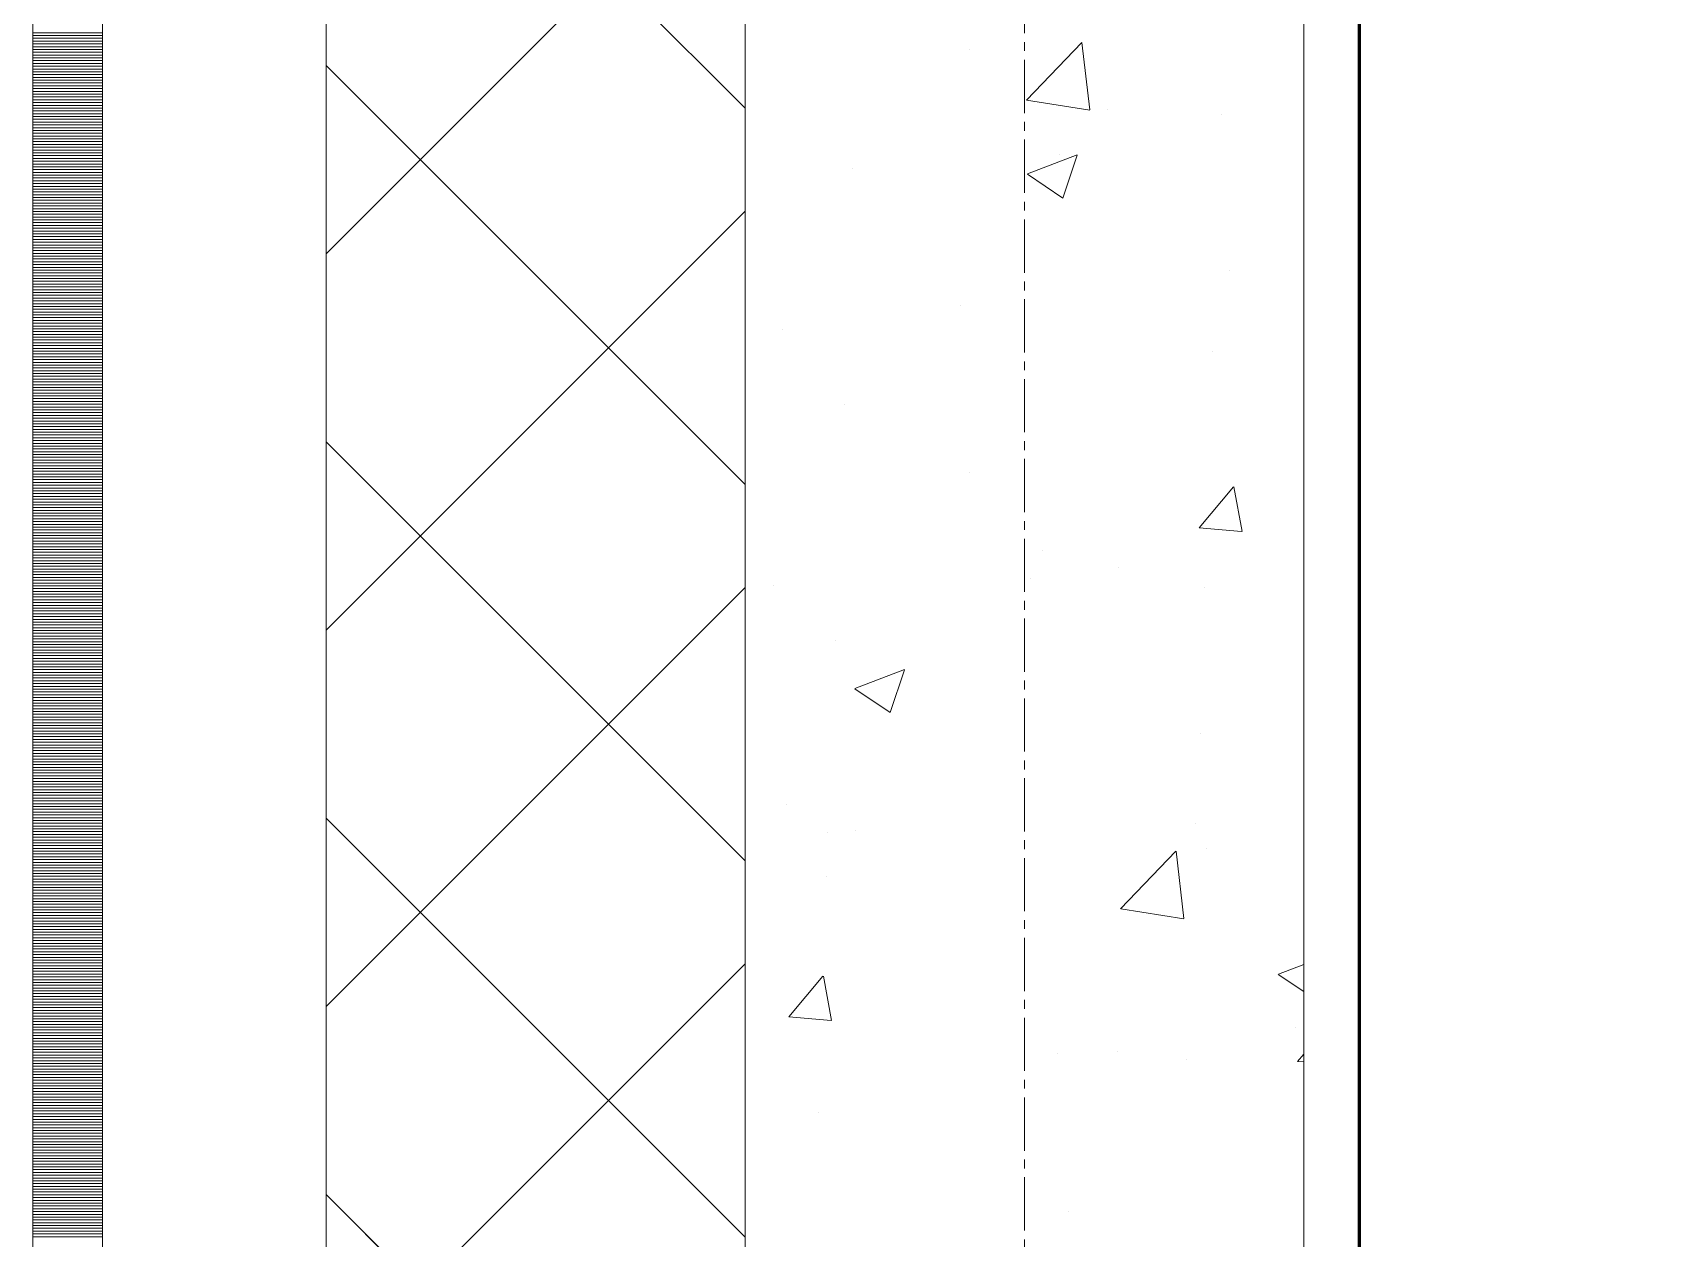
# Model space of a CAD drawing. Header units: millimetres. Extents: x 470010 to 1231400, y -134005 to 421770.
# Drawn here: x 672519 to 673104, y -65879 to -65447 of the extents above; entities that cross this region are included whole.
import ezdxf
from ezdxf.enums import TextEntityAlignment as Align

# ---------------------------------------------------------------- set-up
doc = ezdxf.new("R2010")
doc.units = ezdxf.units.MM
doc.linetypes.add('CENTER2', pattern=[28.575, 19.05, -3.175, 3.175, -3.175])
doc.linetypes.add('DASHED', pattern=[19.05, 12.7, -6.35])
doc.layers.get('Defpoints').update_dxf_attribs({"color": 140})
for name, color, linetype, lineweight in [('0) шп потолок', 3, 'Continuous', 60), ('АР_Стены ПЕНОблок', 52, 'Continuous', 20), ('АР_Тонкая', 254, 'Continuous', 5), ('АР_Утеплитель', 31, 'Continuous', 0), ('АР_Штриховка', 8, 'Continuous', 0)]:
    doc.layers.add(name, color=color, linetype=linetype, lineweight=lineweight)
doc.layers.add('АР_Делит', color=120, linetype='Continuous', lineweight=0, plot=False)
doc.layers.add('РД_Оси_100', color=7, linetype='Continuous', lineweight=0, true_color=0x525252)
doc.styles.add('style1', font='ARIALN.TTF')

# ---------------------------------------------------------------- blocks, each defined once
blk = doc.blocks.new('СОШ_2200_АР_ОСИ_М100_28.05.24')
at = {"layer": 'АР_Делит', "color": 251, "linetype": 'DASHED', "true_color": 0x636466}
blk.add_lwpolyline([(114955, 135155), (114955, -355), (93595.036, -355), (93595.036, 13855), (94145, 13855), (94145, 68320), (66055, 68320), (66055, 13857.73), (83455, 13857.73), (83455, -355), (45245, -355), (45245, 13145), (44695, 13145), (44695, 26755), (45245, 26755), (45245, 68320), (20455, 68320), (20455, 26755), (27955, 26755), (27955, 13145), (-355, 13145), (-355, 100855)], dxfattribs=at)
at = {"layer": 'РД_Оси_100', "color": 251, "linetype": 'CENTER2', "true_color": 0x636466}
blk.add_line((0, -6155), (0, 139938.679), dxfattribs=at)
blk = doc.blocks.new('A$C9108343f')
at = {"layer": '0) шп потолок'}
blk.add_lwpolyline([(13624.96, 33565), (7274.96, 33565), (7274.96, 42655), (14854.96, 42655), (14854.96, 33985)], dxfattribs=at)
at = {"layer": 'АР_Стены ПЕНОблок', "color": 18, "linetype": 'Continuous', "lineweight": 20, "true_color": 0x000000}
for p, q in [((7054.96, 97555), (7054.96, 21355)), ((7254.96, 21355), (7254.96, 97555))]:
    blk.add_line(p, q, dxfattribs=at)
at = {"layer": 'АР_Тонкая', "color": 18, "linetype": 'Continuous', "lineweight": 5, "true_color": 0x000000}
for p, q in [((6799.96, 97555), (6799.96, 21355)), ((6824.96, 97555), (6824.96, 21355)), ((6824.96, 21355), (6824.96, 97555)), ((6904.96, 21355), (6904.96, 97555))]:
    blk.add_line(p, q, dxfattribs=at)
at = {"layer": 'АР_Утеплитель', "color": 18, "linetype": 'Continuous', "lineweight": 0, "true_color": 0x000000}
for p, q in [((6904.96, 97555), (6904.96, 21355)), ((7054.96, 21355), (7054.96, 97555))]:
    blk.add_line(p, q, dxfattribs=at)
at = {"layer": 'АР_Штриховка', "color": 18, "linetype": 'Continuous', "lineweight": 0, "true_color": 0x000000}
for p, q in [((7054.96, 34891.71), (6904.96, 35041.71)), ((6904.96, 34839.58), (7054.96, 34989.58)), ((6799.96, 34918.75), (6824.96, 34918.75)), ((6799.96, 34917.75), (6824.96, 34917.75)), ((6799.96, 34916.75), (6824.96, 34916.75)), ((6799.96, 34915.75), (6824.96, 34915.75)), ((6799.96, 34914.75), (6824.96, 34914.75)), ((6799.96, 34913.75), (6824.96, 34913.75)), ((7155.73, 34894.62), (7175.52, 34915.24)), ((7178.37, 34891.12), (7175.56, 34915.25)), ((6799.96, 34912.75), (6824.96, 34912.75)), ((6799.96, 34911.75), (6824.96, 34911.75)), ((6799.96, 34910.75), (6824.96, 34910.75)), ((6799.96, 34909.75), (6824.96, 34909.75)), ((6799.96, 34908.75), (6824.96, 34908.75)), ((6799.96, 34907.75), (6824.96, 34907.75)), ((7135.33, 34912.75), (7135.33, 34912.75)), ((6799.96, 34906.75), (6824.96, 34906.75)), ((6799.96, 34905.75), (6824.96, 34905.75)), ((6799.96, 34904.75), (6824.96, 34904.75)), ((6799.96, 34903.75), (6824.96, 34903.75)), ((6799.96, 34902.75), (6824.96, 34902.75)), ((6799.96, 34901.75), (6824.96, 34901.75)), ((7054.96, 34757.01), (6904.96, 34907.01)), ((6799.96, 34900.75), (6824.96, 34900.75)), ((6799.96, 34899.75), (6824.96, 34899.75)), ((6799.96, 34898.75), (6824.96, 34898.75)), ((6799.96, 34897.75), (6824.96, 34897.75)), ((6799.96, 34896.75), (6824.96, 34896.75)), ((6799.96, 34895.75), (6824.96, 34895.75)), ((6799.96, 34894.75), (6824.96, 34894.75)), ((6799.96, 34893.75), (6824.96, 34893.75)), ((6799.96, 34892.75), (6824.96, 34892.75)), ((6799.96, 34891.75), (6824.96, 34891.75)), ((6799.96, 34890.75), (6824.96, 34890.75)), ((7155.77, 34894.55), (7178.36, 34891.04)), ((7184.64, 34891.28), (7184.64, 34891.28)), ((6799.96, 34889.75), (6824.96, 34889.75)), ((6799.96, 34888.75), (6824.96, 34888.75)), ((6799.96, 34887.75), (6824.96, 34887.75)), ((6799.96, 34886.75), (6824.96, 34886.75)), ((6799.96, 34885.75), (6824.96, 34885.75)), ((6799.96, 34884.75), (6824.96, 34884.75)), ((7225.47, 34889.31), (7225.47, 34889.31)), ((6799.96, 34883.75), (6824.96, 34883.75)), ((6799.96, 34882.75), (6824.96, 34882.75)), ((6799.96, 34881.75), (6824.96, 34881.75)), ((6799.96, 34880.75), (6824.96, 34880.75)), ((6799.96, 34879.75), (6824.96, 34879.75)), ((6799.96, 34878.75), (6824.96, 34878.75)), ((6799.96, 34877.75), (6824.96, 34877.75)), ((6799.96, 34876.75), (6824.96, 34876.75)), ((6799.96, 34875.75), (6824.96, 34875.75)), ((6799.96, 34874.75), (6824.96, 34874.75)), ((6799.96, 34873.75), (6824.96, 34873.75)), ((6799.96, 34872.75), (6824.96, 34872.75)), ((7156.11, 34868.18), (7173.89, 34875.01)), ((7167.69, 34875.07), (7167.69, 34875.07)), ((7168.7, 34859.53), (7173.85, 34874.88)), ((6799.96, 34871.75), (6824.96, 34871.75)), ((6799.96, 34870.75), (6824.96, 34870.75)), ((6799.96, 34869.75), (6824.96, 34869.75)), ((6799.96, 34868.75), (6824.96, 34868.75)), ((6799.96, 34867.75), (6824.96, 34867.75)), ((6799.96, 34866.75), (6824.96, 34866.75)), ((7093.54, 34870.26), (7093.54, 34870.26)), ((7156.05, 34868.06), (7168.68, 34859.53)), ((6799.96, 34865.75), (6824.96, 34865.75)), ((6799.96, 34864.75), (6824.96, 34864.75)), ((6799.96, 34863.75), (6824.96, 34863.75)), ((6799.96, 34862.75), (6824.96, 34862.75)), ((6799.96, 34861.75), (6824.96, 34861.75)), ((6799.96, 34860.75), (6824.96, 34860.75)), ((6799.96, 34859.75), (6824.96, 34859.75)), ((6799.96, 34858.75), (6824.96, 34858.75)), ((6799.96, 34857.75), (6824.96, 34857.75)), ((6799.96, 34856.75), (6824.96, 34856.75)), ((6799.96, 34855.75), (6824.96, 34855.75)), ((6904.96, 34704.87), (7054.96, 34854.87)), ((6799.96, 34854.75), (6824.96, 34854.75)), ((6799.96, 34853.75), (6824.96, 34853.75)), ((6799.96, 34852.75), (6824.96, 34852.75)), ((6799.96, 34851.75), (6824.96, 34851.75)), ((6799.96, 34850.75), (6824.96, 34850.75)), ((6799.96, 34849.75), (6824.96, 34849.75)), ((6799.96, 34848.75), (6824.96, 34848.75)), ((6799.96, 34847.75), (6824.96, 34847.75)), ((6799.96, 34846.75), (6824.96, 34846.75)), ((6799.96, 34845.75), (6824.96, 34845.75)), ((6799.96, 34844.75), (6824.96, 34844.75)), ((6799.96, 34843.75), (6824.96, 34843.75)), ((6799.96, 34842.75), (6824.96, 34842.75)), ((6799.96, 34841.75), (6824.96, 34841.75)), ((6799.96, 34840.75), (6824.96, 34840.75)), ((6799.96, 34839.75), (6824.96, 34839.75)), ((6799.96, 34838.75), (6824.96, 34838.75)), ((6799.96, 34837.75), (6824.96, 34837.75)), ((6799.96, 34836.75), (6824.96, 34836.75)), ((6799.96, 34835.75), (6824.96, 34835.75)), ((6799.96, 34834.75), (6824.96, 34834.75)), ((6799.96, 34833.75), (6824.96, 34833.75)), ((6799.96, 34832.75), (6824.96, 34832.75)), ((6799.96, 34831.75), (6824.96, 34831.75)), ((7228.29, 34833.61), (7228.29, 34833.61)), ((6799.96, 34830.75), (6824.96, 34830.75)), ((6799.96, 34829.75), (6824.96, 34829.75)), ((6799.96, 34828.75), (6824.96, 34828.75)), ((6799.96, 34827.75), (6824.96, 34827.75)), ((6799.96, 34826.75), (6824.96, 34826.75)), ((6799.96, 34825.75), (6824.96, 34825.75)), ((6799.96, 34824.75), (6824.96, 34824.75)), ((6799.96, 34823.75), (6824.96, 34823.75)), ((6799.96, 34822.75), (6824.96, 34822.75)), ((6799.96, 34821.75), (6824.96, 34821.75)), ((6799.96, 34820.75), (6824.96, 34820.75)), ((6799.96, 34819.75), (6824.96, 34819.75)), ((7132.1, 34820.94), (7132.1, 34820.94)), ((6799.96, 34818.75), (6824.96, 34818.75)), ((6799.96, 34817.75), (6824.96, 34817.75)), ((6799.96, 34816.75), (6824.96, 34816.75)), ((6799.96, 34815.75), (6824.96, 34815.75)), ((6799.96, 34814.75), (6824.96, 34814.75)), ((6799.96, 34813.75), (6824.96, 34813.75)), ((6799.96, 34812.75), (6824.96, 34812.75)), ((6799.96, 34811.75), (6824.96, 34811.75)), ((6799.96, 34810.75), (6824.96, 34810.75)), ((6799.96, 34809.75), (6824.96, 34809.75)), ((6799.96, 34808.75), (6824.96, 34808.75)), ((7068.51, 34812.57), (7068.51, 34812.57)), ((6799.96, 34807.75), (6824.96, 34807.75)), ((6799.96, 34806.75), (6824.96, 34806.75)), ((6799.96, 34805.75), (6824.96, 34805.75)), ((6799.96, 34804.75), (6824.96, 34804.75)), ((6799.96, 34803.75), (6824.96, 34803.75)), ((6799.96, 34802.75), (6824.96, 34802.75)), ((7222.38, 34804.75), (7222.38, 34804.75)), ((6799.96, 34801.75), (6824.96, 34801.75)), ((6799.96, 34800.75), (6824.96, 34800.75)), ((6799.96, 34799.75), (6824.96, 34799.75)), ((6799.96, 34798.75), (6824.96, 34798.75)), ((6799.96, 34797.75), (6824.96, 34797.75)), ((6799.96, 34796.75), (6824.96, 34796.75)), ((6799.96, 34795.75), (6824.96, 34795.75)), ((6799.96, 34794.75), (6824.96, 34794.75)), ((6799.96, 34793.75), (6824.96, 34793.75)), ((6799.96, 34792.75), (6824.96, 34792.75)), ((6799.96, 34791.75), (6824.96, 34791.75)), ((6799.96, 34790.75), (6824.96, 34790.75)), ((6799.96, 34789.75), (6824.96, 34789.75)), ((6799.96, 34788.75), (6824.96, 34788.75)), ((6799.96, 34787.75), (6824.96, 34787.75)), ((6799.96, 34786.75), (6824.96, 34786.75)), ((6799.96, 34785.75), (6824.96, 34785.75)), ((6799.96, 34784.75), (6824.96, 34784.75)), ((7090.46, 34785.71), (7090.46, 34785.71)), ((6799.96, 34783.75), (6824.96, 34783.75)), ((6799.96, 34782.75), (6824.96, 34782.75)), ((6799.96, 34781.75), (6824.96, 34781.75)), ((6799.96, 34780.75), (6824.96, 34780.75)), ((6799.96, 34779.75), (6824.96, 34779.75)), ((6799.96, 34778.75), (6824.96, 34778.75)), ((6799.96, 34777.75), (6824.96, 34777.75)), ((6799.96, 34776.75), (6824.96, 34776.75)), ((6799.96, 34775.75), (6824.96, 34775.75)), ((6799.96, 34774.75), (6824.96, 34774.75)), ((6799.96, 34773.75), (6824.96, 34773.75)), ((6799.96, 34772.75), (6824.96, 34772.75)), ((6799.96, 34771.75), (6824.96, 34771.75)), ((6799.96, 34770.75), (6824.96, 34770.75)), ((6799.96, 34769.75), (6824.96, 34769.75)), ((6799.96, 34768.75), (6824.96, 34768.75)), ((6799.96, 34767.75), (6824.96, 34767.75)), ((7054.96, 34622.31), (6904.96, 34772.31)), ((6799.96, 34766.75), (6824.96, 34766.75)), ((6799.96, 34765.75), (6824.96, 34765.75)), ((6799.96, 34764.75), (6824.96, 34764.75)), ((6799.96, 34763.75), (6824.96, 34763.75)), ((6799.96, 34762.75), (6824.96, 34762.75)), ((6799.96, 34761.75), (6824.96, 34761.75)), ((7135.18, 34761.49), (7135.18, 34761.49)), ((6799.96, 34760.75), (6824.96, 34760.75)), ((6799.96, 34759.75), (6824.96, 34759.75)), ((6799.96, 34758.75), (6824.96, 34758.75)), ((6799.96, 34757.75), (6824.96, 34757.75)), ((6799.96, 34756.75), (6824.96, 34756.75)), ((6799.96, 34755.75), (6824.96, 34755.75)), ((7217.53, 34741.54), (7229.78, 34756.14)), ((7232.87, 34740.24), (7229.93, 34756.16)), ((6799.96, 34754.75), (6824.96, 34754.75)), ((6799.96, 34753.75), (6824.96, 34753.75)), ((6799.96, 34752.75), (6824.96, 34752.75)), ((6799.96, 34751.75), (6824.96, 34751.75)), ((6799.96, 34750.75), (6824.96, 34750.75)), ((6799.96, 34749.75), (6824.96, 34749.75)), ((6799.96, 34748.75), (6824.96, 34748.75)), ((6799.96, 34747.75), (6824.96, 34747.75)), ((6799.96, 34746.75), (6824.96, 34746.75)), ((6799.96, 34745.75), (6824.96, 34745.75)), ((6799.96, 34744.75), (6824.96, 34744.75)), ((6799.96, 34743.75), (6824.96, 34743.75)), ((6799.96, 34742.75), (6824.96, 34742.75)), ((6799.96, 34741.75), (6824.96, 34741.75)), ((6799.96, 34740.75), (6824.96, 34740.75)), ((6799.96, 34739.75), (6824.96, 34739.75)), ((6799.96, 34738.75), (6824.96, 34738.75)), ((7217.53, 34741.54), (7232.71, 34740.21)), ((6799.96, 34737.75), (6824.96, 34737.75)), ((6799.96, 34736.75), (6824.96, 34736.75)), ((6799.96, 34735.75), (6824.96, 34735.75)), ((6799.96, 34734.75), (6824.96, 34734.75)), ((6799.96, 34733.75), (6824.96, 34733.75)), ((6799.96, 34732.75), (6824.96, 34732.75)), ((7161.48, 34733.43), (7161.48, 34733.43)), ((6799.96, 34731.75), (6824.96, 34731.75)), ((6799.96, 34730.75), (6824.96, 34730.75)), ((6799.96, 34729.75), (6824.96, 34729.75)), ((6799.96, 34728.75), (6824.96, 34728.75)), ((6799.96, 34727.75), (6824.96, 34727.75)), ((6799.96, 34726.75), (6824.96, 34726.75)), ((7188.74, 34727.37), (7188.74, 34727.37)), ((6799.96, 34725.75), (6824.96, 34725.75)), ((6799.96, 34724.75), (6824.96, 34724.75)), ((6799.96, 34723.75), (6824.96, 34723.75)), ((6799.96, 34722.75), (6824.96, 34722.75)), ((6799.96, 34721.75), (6824.96, 34721.75)), ((6799.96, 34720.75), (6824.96, 34720.75)), ((7065.28, 34720.76), (7065.28, 34720.76)), ((7157.2, 34723.52), (7157.2, 34723.52)), ((7219.29, 34720.2), (7219.29, 34720.2)), ((6799.96, 34719.75), (6824.96, 34719.75)), ((6799.96, 34718.75), (6824.96, 34718.75)), ((6799.96, 34717.75), (6824.96, 34717.75)), ((6799.96, 34716.75), (6824.96, 34716.75)), ((6799.96, 34715.75), (6824.96, 34715.75)), ((6799.96, 34714.75), (6824.96, 34714.75)), ((6904.96, 34570.17), (7054.96, 34720.17)), ((6799.96, 34713.75), (6824.96, 34713.75)), ((6799.96, 34712.75), (6824.96, 34712.75)), ((6799.96, 34711.75), (6824.96, 34711.75)), ((6799.96, 34710.75), (6824.96, 34710.75)), ((6799.96, 34709.75), (6824.96, 34709.75)), ((6799.96, 34708.75), (6824.96, 34708.75)), ((6799.96, 34707.75), (6824.96, 34707.75)), ((6799.96, 34706.75), (6824.96, 34706.75)), ((6799.96, 34705.75), (6824.96, 34705.75)), ((6799.96, 34704.75), (6824.96, 34704.75)), ((6799.96, 34703.75), (6824.96, 34703.75)), ((6799.96, 34702.75), (6824.96, 34702.75)), ((6799.96, 34701.75), (6824.96, 34701.75)), ((6799.96, 34700.75), (6824.96, 34700.75)), ((6799.96, 34699.75), (6824.96, 34699.75)), ((6799.96, 34698.75), (6824.96, 34698.75)), ((6799.96, 34697.75), (6824.96, 34697.75)), ((7087.37, 34701.15), (7087.37, 34701.15)), ((6799.96, 34696.75), (6824.96, 34696.75)), ((6799.96, 34695.75), (6824.96, 34695.75)), ((6799.96, 34694.75), (6824.96, 34694.75)), ((6799.96, 34693.75), (6824.96, 34693.75)), ((6799.96, 34692.75), (6824.96, 34692.75)), ((6799.96, 34691.75), (6824.96, 34691.75)), ((6799.96, 34690.75), (6824.96, 34690.75)), ((6799.96, 34689.75), (6824.96, 34689.75)), ((6799.96, 34688.75), (6824.96, 34688.75)), ((6799.96, 34687.75), (6824.96, 34687.75)), ((6799.96, 34686.75), (6824.96, 34686.75)), ((6799.96, 34685.75), (6824.96, 34685.75)), ((7094.31, 34683.99), (7112.09, 34690.82)), ((7106.89, 34675.34), (7112.04, 34690.69)), ((6799.96, 34684.75), (6824.96, 34684.75)), ((6799.96, 34683.75), (6824.96, 34683.75)), ((6799.96, 34682.75), (6824.96, 34682.75)), ((6799.96, 34681.75), (6824.96, 34681.75)), ((6799.96, 34680.75), (6824.96, 34680.75)), ((6799.96, 34679.75), (6824.96, 34679.75)), ((7094.25, 34683.87), (7106.88, 34675.35)), ((6799.96, 34678.75), (6824.96, 34678.75)), ((6799.96, 34677.75), (6824.96, 34677.75)), ((6799.96, 34676.75), (6824.96, 34676.75)), ((6799.96, 34675.75), (6824.96, 34675.75)), ((6799.96, 34674.75), (6824.96, 34674.75)), ((6799.96, 34673.75), (6824.96, 34673.75)), ((6799.96, 34672.75), (6824.96, 34672.75)), ((6799.96, 34671.75), (6824.96, 34671.75)), ((6799.96, 34670.75), (6824.96, 34670.75)), ((6799.96, 34669.75), (6824.96, 34669.75)), ((6799.96, 34668.75), (6824.96, 34668.75)), ((6799.96, 34667.75), (6824.96, 34667.75)), ((7218.06, 34667.75), (7218.06, 34667.75)), ((6799.96, 34666.75), (6824.96, 34666.75)), ((6799.96, 34665.75), (6824.96, 34665.75)), ((6799.96, 34664.75), (6824.96, 34664.75)), ((6799.96, 34663.75), (6824.96, 34663.75)), ((6799.96, 34662.75), (6824.96, 34662.75)), ((6799.96, 34661.75), (6824.96, 34661.75)), ((6799.96, 34660.75), (6824.96, 34660.75)), ((6799.96, 34659.75), (6824.96, 34659.75)), ((6799.96, 34658.75), (6824.96, 34658.75)), ((6799.96, 34657.75), (6824.96, 34657.75)), ((6799.96, 34656.75), (6824.96, 34656.75)), ((6799.96, 34655.75), (6824.96, 34655.75)), ((6799.96, 34654.75), (6824.96, 34654.75)), ((6799.96, 34653.75), (6824.96, 34653.75)), ((6799.96, 34652.75), (6824.96, 34652.75)), ((6799.96, 34651.75), (6824.96, 34651.75)), ((6799.96, 34650.75), (6824.96, 34650.75)), ((6799.96, 34649.75), (6824.96, 34649.75)), ((6799.96, 34648.75), (6824.96, 34648.75)), ((6799.96, 34647.75), (6824.96, 34647.75)), ((6799.96, 34646.75), (6824.96, 34646.75)), ((6799.96, 34645.75), (6824.96, 34645.75)), ((6799.96, 34644.75), (6824.96, 34644.75)), ((6799.96, 34643.75), (6824.96, 34643.75)), ((6799.96, 34642.75), (6824.96, 34642.75)), ((6799.96, 34641.75), (6824.96, 34641.75)), ((6799.96, 34640.75), (6824.96, 34640.75)), ((6799.96, 34639.75), (6824.96, 34639.75)), ((6799.96, 34638.75), (6824.96, 34638.75)), ((7069.94, 34642.32), (7069.94, 34642.32)), ((6799.96, 34637.75), (6824.96, 34637.75)), ((6799.96, 34636.75), (6824.96, 34636.75)), ((6799.96, 34635.75), (6824.96, 34635.75)), ((6799.96, 34634.75), (6824.96, 34634.75)), ((6799.96, 34633.75), (6824.96, 34633.75)), ((6799.96, 34632.75), (6824.96, 34632.75)), ((7054.96, 34487.6), (6904.96, 34637.6)), ((7084.65, 34632.38), (7084.65, 34632.38)), ((7094.66, 34633.25), (7094.66, 34633.25)), ((7216.2, 34635.64), (7216.2, 34635.64)), ((6799.96, 34631.75), (6824.96, 34631.75)), ((6799.96, 34630.75), (6824.96, 34630.75)), ((6799.96, 34629.75), (6824.96, 34629.75)), ((6799.96, 34628.75), (6824.96, 34628.75)), ((6799.96, 34627.75), (6824.96, 34627.75)), ((6799.96, 34626.75), (6824.96, 34626.75)), ((7220.24, 34626.65), (7220.24, 34626.65)), ((6799.96, 34625.75), (6824.96, 34625.75)), ((6799.96, 34624.75), (6824.96, 34624.75)), ((6799.96, 34623.75), (6824.96, 34623.75)), ((6799.96, 34622.75), (6824.96, 34622.75)), ((6799.96, 34621.75), (6824.96, 34621.75)), ((6799.96, 34620.75), (6824.96, 34620.75)), ((7189.41, 34605.15), (7209.19, 34625.77)), ((7212.04, 34601.65), (7209.24, 34625.78)), ((6799.96, 34619.75), (6824.96, 34619.75)), ((6799.96, 34618.75), (6824.96, 34618.75)), ((6799.96, 34617.75), (6824.96, 34617.75)), ((6799.96, 34616.75), (6824.96, 34616.75)), ((6799.96, 34615.75), (6824.96, 34615.75)), ((7084.28, 34616.6), (7084.28, 34616.6)), ((6799.96, 34614.75), (6824.96, 34614.75)), ((6799.96, 34613.75), (6824.96, 34613.75)), ((6799.96, 34612.75), (6824.96, 34612.75)), ((6799.96, 34611.75), (6824.96, 34611.75)), ((6799.96, 34610.75), (6824.96, 34610.75)), ((6799.96, 34609.75), (6824.96, 34609.75)), ((6799.96, 34608.75), (6824.96, 34608.75)), ((6799.96, 34607.75), (6824.96, 34607.75)), ((6799.96, 34606.75), (6824.96, 34606.75)), ((6799.96, 34605.75), (6824.96, 34605.75)), ((6799.96, 34604.75), (6824.96, 34604.75)), ((6799.96, 34603.75), (6824.96, 34603.75)), ((7189.44, 34605.08), (7212.03, 34601.57)), ((6799.96, 34602.75), (6824.96, 34602.75)), ((6799.96, 34601.75), (6824.96, 34601.75)), ((6799.96, 34600.75), (6824.96, 34600.75)), ((6799.96, 34599.75), (6824.96, 34599.75)), ((6799.96, 34598.75), (6824.96, 34598.75)), ((6799.96, 34597.75), (6824.96, 34597.75)), ((6799.96, 34596.75), (6824.96, 34596.75)), ((6799.96, 34595.75), (6824.96, 34595.75)), ((6799.96, 34594.75), (6824.96, 34594.75)), ((6799.96, 34593.75), (6824.96, 34593.75)), ((6799.96, 34592.75), (6824.96, 34592.75)), ((6799.96, 34591.75), (6824.96, 34591.75)), ((6799.96, 34590.75), (6824.96, 34590.75)), ((6799.96, 34589.75), (6824.96, 34589.75)), ((6799.96, 34588.75), (6824.96, 34588.75)), ((6799.96, 34587.75), (6824.96, 34587.75)), ((6799.96, 34586.75), (6824.96, 34586.75)), ((6799.96, 34585.75), (6824.96, 34585.75)), ((6799.96, 34584.75), (6824.96, 34584.75)), ((6799.96, 34583.75), (6824.96, 34583.75)), ((6799.96, 34582.75), (6824.96, 34582.75)), ((6799.96, 34581.75), (6824.96, 34581.75)), ((6799.96, 34580.75), (6824.96, 34580.75)), ((6799.96, 34579.75), (6824.96, 34579.75)), ((6904.96, 34435.47), (7054.96, 34585.47)), ((7070.59, 34566.43), (7082.83, 34581.02)), ((7085.93, 34565.12), (7082.99, 34581.04)), ((7245.86, 34581.6), (7254.96, 34575.47)), ((7245.92, 34581.73), (7254.96, 34585.2)), ((6799.96, 34578.75), (6824.96, 34578.75)), ((6799.96, 34577.75), (6824.96, 34577.75)), ((6799.96, 34576.75), (6824.96, 34576.75)), ((6799.96, 34575.75), (6824.96, 34575.75)), ((6799.96, 34574.75), (6824.96, 34574.75)), ((6799.96, 34573.75), (6824.96, 34573.75)), ((6799.96, 34572.75), (6824.96, 34572.75)), ((6799.96, 34571.75), (6824.96, 34571.75)), ((6799.96, 34570.75), (6824.96, 34570.75)), ((6799.96, 34569.75), (6824.96, 34569.75)), ((6799.96, 34568.75), (6824.96, 34568.75)), ((6799.96, 34567.75), (6824.96, 34567.75)), ((6799.96, 34566.75), (6824.96, 34566.75)), ((6799.96, 34565.75), (6824.96, 34565.75)), ((6799.96, 34564.75), (6824.96, 34564.75)), ((6799.96, 34563.75), (6824.96, 34563.75)), ((6799.96, 34562.75), (6824.96, 34562.75)), ((7070.59, 34566.42), (7085.77, 34565.09)), ((7251.84, 34562.55), (7251.84, 34562.55)), ((6799.96, 34561.75), (6824.96, 34561.75)), ((6799.96, 34560.75), (6824.96, 34560.75)), ((6799.96, 34559.75), (6824.96, 34559.75)), ((6799.96, 34558.75), (6824.96, 34558.75)), ((6799.96, 34557.75), (6824.96, 34557.75)), ((6799.96, 34556.75), (6824.96, 34556.75)), ((6799.96, 34555.75), (6824.96, 34555.75)), ((6799.96, 34554.75), (6824.96, 34554.75)), ((6799.96, 34553.75), (6824.96, 34553.75)), ((6799.96, 34552.75), (6824.96, 34552.75)), ((6799.96, 34551.75), (6824.96, 34551.75)), ((6799.96, 34550.75), (6824.96, 34550.75)), ((7166.94, 34553.44), (7166.94, 34553.44)), ((7188.25, 34554.18), (7188.25, 34554.18)), ((7213.11, 34551.09), (7213.11, 34551.09)), ((7252.77, 34550.49), (7254.96, 34553.09)), ((7252.77, 34550.48), (7254.96, 34550.29)), ((6799.96, 34549.75), (6824.96, 34549.75)), ((6799.96, 34548.75), (6824.96, 34548.75)), ((6799.96, 34547.75), (6824.96, 34547.75)), ((6799.96, 34546.75), (6824.96, 34546.75)), ((6799.96, 34545.75), (6824.96, 34545.75)), ((6799.96, 34544.75), (6824.96, 34544.75)), ((6799.96, 34543.75), (6824.96, 34543.75)), ((6799.96, 34542.75), (6824.96, 34542.75)), ((6799.96, 34541.75), (6824.96, 34541.75)), ((6799.96, 34540.75), (6824.96, 34540.75)), ((6799.96, 34539.75), (6824.96, 34539.75)), ((6799.96, 34538.75), (6824.96, 34538.75)), ((6799.96, 34537.75), (6824.96, 34537.75)), ((6799.96, 34536.75), (6824.96, 34536.75)), ((6799.96, 34535.75), (6824.96, 34535.75)), ((6799.96, 34534.75), (6824.96, 34534.75)), ((6799.96, 34533.75), (6824.96, 34533.75)), ((6799.96, 34532.75), (6824.96, 34532.75)), ((6799.96, 34531.75), (6824.96, 34531.75)), ((6799.96, 34530.75), (6824.96, 34530.75)), ((6799.96, 34529.75), (6824.96, 34529.75)), ((6799.96, 34528.75), (6824.96, 34528.75)), ((6799.96, 34527.75), (6824.96, 34527.75)), ((7081.19, 34532.04), (7081.19, 34532.04)), ((6799.96, 34526.75), (6824.96, 34526.75)), ((6799.96, 34525.75), (6824.96, 34525.75)), ((6799.96, 34524.75), (6824.96, 34524.75)), ((6799.96, 34523.75), (6824.96, 34523.75)), ((6799.96, 34522.75), (6824.96, 34522.75)), ((6799.96, 34521.75), (6824.96, 34521.75)), ((6799.96, 34520.75), (6824.96, 34520.75)), ((6799.96, 34519.75), (6824.96, 34519.75)), ((6799.96, 34518.75), (6824.96, 34518.75)), ((6799.96, 34517.75), (6824.96, 34517.75)), ((6799.96, 34516.75), (6824.96, 34516.75)), ((6799.96, 34515.75), (6824.96, 34515.75)), ((6799.96, 34514.75), (6824.96, 34514.75)), ((6799.96, 34513.75), (6824.96, 34513.75)), ((6799.96, 34512.75), (6824.96, 34512.75)), ((6799.96, 34511.75), (6824.96, 34511.75)), ((6799.96, 34510.75), (6824.96, 34510.75)), ((6799.96, 34509.75), (6824.96, 34509.75)), ((6799.96, 34508.75), (6824.96, 34508.75)), ((6799.96, 34507.75), (6824.96, 34507.75)), ((6799.96, 34506.75), (6824.96, 34506.75)), ((6799.96, 34505.75), (6824.96, 34505.75)), ((6799.96, 34504.75), (6824.96, 34504.75)), ((6799.96, 34503.75), (6824.96, 34503.75)), ((6799.96, 34502.75), (6824.96, 34502.75)), ((6799.96, 34501.75), (6824.96, 34501.75)), ((6799.96, 34500.75), (6824.96, 34500.75)), ((6799.96, 34499.75), (6824.96, 34499.75)), ((6799.96, 34498.75), (6824.96, 34498.75)), ((6799.96, 34497.75), (6824.96, 34497.75)), ((7054.96, 34352.9), (6904.96, 34502.9)), ((6799.96, 34496.75), (6824.96, 34496.75)), ((6799.96, 34495.75), (6824.96, 34495.75)), ((6799.96, 34494.75), (6824.96, 34494.75)), ((6799.96, 34493.75), (6824.96, 34493.75)), ((6799.96, 34492.75), (6824.96, 34492.75)), ((7170.78, 34496.86), (7170.78, 34496.86)), ((6799.96, 34491.75), (6824.96, 34491.75)), ((6799.96, 34490.75), (6824.96, 34490.75)), ((6799.96, 34489.75), (6824.96, 34489.75)), ((6799.96, 34488.75), (6824.96, 34488.75)), ((6799.96, 34487.75), (6824.96, 34487.75))]:
    blk.add_line(p, q, dxfattribs=at)
at = {"layer": 'РД_Оси_100'}
blk.add_blockref('СОШ_2200_АР_ОСИ_М100_28.05.24', (7154.96, 6755), dxfattribs=at)
at = {"layer": 'Defpoints', "color": 18, "true_color": 0x000000, "style": 'style1'}
for p in [(143949.34, 316089.12), (143974.98, 281639.5), (143890.4, 273244.71), (143839.99, 264276.81), (143967.75, 254892.38), (12251.96, 104178.14), (12382.58, 96023.14)]:
    blk.add_attdef('АР-ПОМЕЩЕНИЕ:НАИМЕНОВАНИЕ', text='', height=100, dxfattribs=at).set_placement(p, align=Align.MIDDLE)
at = {"layer": 'Defpoints', "color": 18, "true_color": 0x000000, "style": 'style1', "flags": 8}
for p in [(143951.3, 279099.09), (143848.34, 269251.11), (143875.33, 260094.25), (144049.74, 250824.7), (163419.28, 238153.36), (155897.46, 237965.97), (183037.2, 237965.97), (143342.94, 237876.19)]:
    blk.add_attdef('АР-ПОМЕЩЕНИЕ:НАИМЕНОВАНИЕ', text='', height=100, dxfattribs=at).set_placement(p, align=Align.MIDDLE)

msp = doc.modelspace()

# ---------------------------------------------------------------- linework, layer by layer
at = {"layer": '0) шп потолок'}
msp.add_lwpolyline([(679343.57, -66801.242), (672993.57, -66801.242), (672993.57, -57711.242), (680573.57, -57711.242), (680573.57, -66381.242)], dxfattribs=at)
at = {"layer": 'АР_Стены ПЕНОблок', "color": 18, "linetype": 'Continuous', "lineweight": 20, "true_color": 0x000000}
for p, q in [((672773.57, -2811.242), (672773.57, -79011.242)), ((672973.57, -79011.242), (672973.57, -2811.242))]:
    msp.add_line(p, q, dxfattribs=at)
at = {"layer": 'АР_Тонкая', "color": 18, "linetype": 'Continuous', "lineweight": 5, "true_color": 0x000000}
for p, q in [((672518.57, -2811.242), (672518.57, -79011.242)), ((672543.57, -2811.242), (672543.57, -79011.242)), ((672543.57, -79011.242), (672543.57, -2811.242)), ((672623.57, -79011.242), (672623.57, -2811.242))]:
    msp.add_line(p, q, dxfattribs=at)
at = {"layer": 'АР_Утеплитель', "color": 18, "linetype": 'Continuous', "lineweight": 0, "true_color": 0x000000}
for p, q in [((672623.57, -2811.242), (672623.57, -79011.242)), ((672773.57, -79011.242), (672773.57, -2811.242))]:
    msp.add_line(p, q, dxfattribs=at)
at = {"layer": 'АР_Штриховка', "color": 18, "linetype": 'Continuous', "lineweight": 0, "true_color": 0x000000}
for p, q in [((672773.57, -65474.528), (672623.57, -65324.528)), ((672623.57, -65526.665), (672773.57, -65376.665)), ((672518.57, -65448.492), (672543.57, -65448.492)), ((672518.57, -65449.492), (672543.57, -65449.492)), ((672518.57, -65450.492), (672543.57, -65450.492)), ((672518.57, -65451.492), (672543.57, -65451.492)), ((672518.57, -65452.492), (672543.57, -65452.492)), ((672874.345, -65471.621), (672894.128, -65451.002)), ((672896.982, -65475.119), (672894.176, -65450.997)), ((672518.57, -65453.492), (672543.57, -65453.492)), ((672518.57, -65454.492), (672543.57, -65454.492)), ((672518.57, -65455.492), (672543.57, -65455.492)), ((672518.57, -65456.492), (672543.57, -65456.492)), ((672518.57, -65457.492), (672543.57, -65457.492)), ((672518.57, -65458.492), (672543.57, -65458.492)), ((672518.57, -65459.492), (672543.57, -65459.492)), ((672518.57, -65460.492), (672543.57, -65460.492)), ((672518.57, -65461.492), (672543.57, -65461.492)), ((672518.57, -65462.492), (672543.57, -65462.492)), ((672518.57, -65463.492), (672543.57, -65463.492)), ((672518.57, -65464.492), (672543.57, -65464.492)), ((672773.57, -65609.232), (672623.57, -65459.232)), ((672518.57, -65465.492), (672543.57, -65465.492)), ((672518.57, -65466.492), (672543.57, -65466.492)), ((672518.57, -65467.492), (672543.57, -65467.492)), ((672518.57, -65468.492), (672543.57, -65468.492)), ((672518.57, -65469.492), (672543.57, -65469.492)), ((672518.57, -65470.492), (672543.57, -65470.492)), ((672518.57, -65471.492), (672543.57, -65471.492)), ((672518.57, -65472.492), (672543.57, -65472.492)), ((672518.57, -65473.492), (672543.57, -65473.492)), ((672518.57, -65474.492), (672543.57, -65474.492)), ((672518.57, -65475.492), (672543.57, -65475.492)), ((672518.57, -65476.492), (672543.57, -65476.492)), ((672874.38, -65471.696), (672896.97, -65475.199)), ((672518.57, -65477.492), (672543.57, -65477.492)), ((672518.57, -65478.492), (672543.57, -65478.492)), ((672518.57, -65479.492), (672543.57, -65479.492)), ((672518.57, -65480.492), (672543.57, -65480.492)), ((672518.57, -65481.492), (672543.57, -65481.492)), ((672518.57, -65482.492), (672543.57, -65482.492)), ((672518.57, -65483.492), (672543.57, -65483.492)), ((672518.57, -65484.492), (672543.57, -65484.492)), ((672518.57, -65485.492), (672543.57, -65485.492)), ((672518.57, -65486.492), (672543.57, -65486.492)), ((672518.57, -65487.492), (672543.57, -65487.492)), ((672518.57, -65488.492), (672543.57, -65488.492)), ((672518.57, -65489.492), (672543.57, -65489.492)), ((672518.57, -65490.492), (672543.57, -65490.492)), ((672518.57, -65491.492), (672543.57, -65491.492)), ((672518.57, -65492.492), (672543.57, -65492.492)), ((672518.57, -65493.492), (672543.57, -65493.492)), ((672874.72, -65498.059), (672892.505, -65491.233)), ((672887.308, -65506.713), (672892.458, -65491.364)), ((672518.57, -65494.492), (672543.57, -65494.492)), ((672518.57, -65495.492), (672543.57, -65495.492)), ((672518.57, -65496.492), (672543.57, -65496.492)), ((672518.57, -65497.492), (672543.57, -65497.492)), ((672518.57, -65498.492), (672543.57, -65498.492)), ((672518.57, -65499.492), (672543.57, -65499.492)), ((672874.662, -65498.187), (672887.297, -65506.709)), ((672518.57, -65500.492), (672543.57, -65500.492)), ((672518.57, -65501.492), (672543.57, -65501.492)), ((672518.57, -65502.492), (672543.57, -65502.492)), ((672518.57, -65503.492), (672543.57, -65503.492)), ((672518.57, -65504.492), (672543.57, -65504.492)), ((672518.57, -65505.492), (672543.57, -65505.492)), ((672518.57, -65506.492), (672543.57, -65506.492)), ((672518.57, -65507.492), (672543.57, -65507.492)), ((672518.57, -65508.492), (672543.57, -65508.492)), ((672518.57, -65509.492), (672543.57, -65509.492)), ((672518.57, -65510.492), (672543.57, -65510.492)), ((672518.57, -65511.492), (672543.57, -65511.492)), ((672623.57, -65661.369), (672773.57, -65511.369)), ((672518.57, -65512.492), (672543.57, -65512.492)), ((672518.57, -65513.492), (672543.57, -65513.492)), ((672518.57, -65514.492), (672543.57, -65514.492)), ((672518.57, -65515.492), (672543.57, -65515.492)), ((672518.57, -65516.492), (672543.57, -65516.492)), ((672518.57, -65517.492), (672543.57, -65517.492)), ((672518.57, -65518.492), (672543.57, -65518.492)), ((672518.57, -65519.492), (672543.57, -65519.492)), ((672518.57, -65520.492), (672543.57, -65520.492)), ((672518.57, -65521.492), (672543.57, -65521.492)), ((672518.57, -65522.492), (672543.57, -65522.492)), ((672518.57, -65523.492), (672543.57, -65523.492)), ((672518.57, -65524.492), (672543.57, -65524.492)), ((672518.57, -65525.492), (672543.57, -65525.492)), ((672518.57, -65526.492), (672543.57, -65526.492)), ((672518.57, -65527.492), (672543.57, -65527.492)), ((672518.57, -65528.492), (672543.57, -65528.492)), ((672518.57, -65529.492), (672543.57, -65529.492)), ((672518.57, -65530.492), (672543.57, -65530.492)), ((672518.57, -65531.492), (672543.57, -65531.492)), ((672518.57, -65532.492), (672543.57, -65532.492)), ((672518.57, -65533.492), (672543.57, -65533.492)), ((672518.57, -65534.492), (672543.57, -65534.492)), ((672518.57, -65535.492), (672543.57, -65535.492)), ((672518.57, -65536.492), (672543.57, -65536.492)), ((672518.57, -65537.492), (672543.57, -65537.492)), ((672518.57, -65538.492), (672543.57, -65538.492)), ((672518.57, -65539.492), (672543.57, -65539.492)), ((672518.57, -65540.492), (672543.57, -65540.492)), ((672518.57, -65541.492), (672543.57, -65541.492)), ((672518.57, -65542.492), (672543.57, -65542.492)), ((672518.57, -65543.492), (672543.57, -65543.492)), ((672518.57, -65544.492), (672543.57, -65544.492)), ((672518.57, -65545.492), (672543.57, -65545.492)), ((672518.57, -65546.492), (672543.57, -65546.492)), ((672518.57, -65547.492), (672543.57, -65547.492)), ((672518.57, -65548.492), (672543.57, -65548.492)), ((672518.57, -65549.492), (672543.57, -65549.492)), ((672518.57, -65550.492), (672543.57, -65550.492)), ((672518.57, -65551.492), (672543.57, -65551.492)), ((672518.57, -65552.492), (672543.57, -65552.492)), ((672518.57, -65553.492), (672543.57, -65553.492)), ((672518.57, -65554.492), (672543.57, -65554.492)), ((672518.57, -65555.492), (672543.57, -65555.492)), ((672518.57, -65556.492), (672543.57, -65556.492)), ((672518.57, -65557.492), (672543.57, -65557.492)), ((672518.57, -65558.492), (672543.57, -65558.492)), ((672518.57, -65559.492), (672543.57, -65559.492)), ((672518.57, -65560.492), (672543.57, -65560.492)), ((672518.57, -65561.492), (672543.57, -65561.492)), ((672518.57, -65562.492), (672543.57, -65562.492)), ((672518.57, -65563.492), (672543.57, -65563.492)), ((672518.57, -65564.492), (672543.57, -65564.492)), ((672518.57, -65565.492), (672543.57, -65565.492)), ((672518.57, -65566.492), (672543.57, -65566.492)), ((672518.57, -65567.492), (672543.57, -65567.492)), ((672518.57, -65568.492), (672543.57, -65568.492)), ((672518.57, -65569.492), (672543.57, -65569.492)), ((672518.57, -65570.492), (672543.57, -65570.492)), ((672518.57, -65571.492), (672543.57, -65571.492)), ((672518.57, -65572.492), (672543.57, -65572.492)), ((672518.57, -65573.492), (672543.57, -65573.492)), ((672518.57, -65574.492), (672543.57, -65574.492)), ((672518.57, -65575.492), (672543.57, -65575.492)), ((672518.57, -65576.492), (672543.57, -65576.492)), ((672518.57, -65577.492), (672543.57, -65577.492)), ((672518.57, -65578.492), (672543.57, -65578.492)), ((672518.57, -65579.492), (672543.57, -65579.492)), ((672518.57, -65580.492), (672543.57, -65580.492)), ((672518.57, -65581.492), (672543.57, -65581.492)), ((672518.57, -65582.492), (672543.57, -65582.492)), ((672518.57, -65583.492), (672543.57, -65583.492)), ((672518.57, -65584.492), (672543.57, -65584.492)), ((672518.57, -65585.492), (672543.57, -65585.492)), ((672518.57, -65586.492), (672543.57, -65586.492)), ((672518.57, -65587.492), (672543.57, -65587.492)), ((672518.57, -65588.492), (672543.57, -65588.492)), ((672518.57, -65589.492), (672543.57, -65589.492)), ((672518.57, -65590.492), (672543.57, -65590.492)), ((672518.57, -65591.492), (672543.57, -65591.492)), ((672518.57, -65592.492), (672543.57, -65592.492)), ((672518.57, -65593.492), (672543.57, -65593.492)), ((672518.57, -65594.492), (672543.57, -65594.492)), ((672518.57, -65595.492), (672543.57, -65595.492)), ((672518.57, -65596.492), (672543.57, -65596.492)), ((672518.57, -65597.492), (672543.57, -65597.492)), ((672518.57, -65598.492), (672543.57, -65598.492)), ((672518.57, -65599.492), (672543.57, -65599.492)), ((672773.57, -65743.936), (672623.57, -65593.936)), ((672518.57, -65600.492), (672543.57, -65600.492)), ((672518.57, -65601.492), (672543.57, -65601.492)), ((672518.57, -65602.492), (672543.57, -65602.492)), ((672518.57, -65603.492), (672543.57, -65603.492)), ((672518.57, -65604.492), (672543.57, -65604.492)), ((672518.57, -65605.492), (672543.57, -65605.492)), ((672518.57, -65606.492), (672543.57, -65606.492)), ((672518.57, -65607.492), (672543.57, -65607.492)), ((672518.57, -65608.492), (672543.57, -65608.492)), ((672518.57, -65609.492), (672543.57, -65609.492)), ((672518.57, -65610.492), (672543.57, -65610.492)), ((672936.142, -65624.698), (672948.387, -65610.105)), ((672951.482, -65626.001), (672948.545, -65610.08)), ((672518.57, -65611.492), (672543.57, -65611.492)), ((672518.57, -65612.492), (672543.57, -65612.492)), ((672518.57, -65613.492), (672543.57, -65613.492)), ((672518.57, -65614.492), (672543.57, -65614.492)), ((672518.57, -65615.492), (672543.57, -65615.492)), ((672518.57, -65616.492), (672543.57, -65616.492)), ((672518.57, -65617.492), (672543.57, -65617.492)), ((672518.57, -65618.492), (672543.57, -65618.492)), ((672518.57, -65619.492), (672543.57, -65619.492)), ((672518.57, -65620.492), (672543.57, -65620.492)), ((672518.57, -65621.492), (672543.57, -65621.492)), ((672518.57, -65622.492), (672543.57, -65622.492)), ((672518.57, -65623.492), (672543.57, -65623.492)), ((672518.57, -65624.492), (672543.57, -65624.492)), ((672518.57, -65625.492), (672543.57, -65625.492)), ((672518.57, -65626.492), (672543.57, -65626.492)), ((672518.57, -65627.492), (672543.57, -65627.492)), ((672518.57, -65628.492), (672543.57, -65628.492)), ((672936.142, -65624.702), (672951.324, -65626.03)), ((672518.57, -65629.492), (672543.57, -65629.492)), ((672518.57, -65630.492), (672543.57, -65630.492)), ((672518.57, -65631.492), (672543.57, -65631.492)), ((672518.57, -65632.492), (672543.57, -65632.492)), ((672518.57, -65633.492), (672543.57, -65633.492)), ((672518.57, -65634.492), (672543.57, -65634.492)), ((672518.57, -65635.492), (672543.57, -65635.492)), ((672518.57, -65636.492), (672543.57, -65636.492)), ((672518.57, -65637.492), (672543.57, -65637.492)), ((672518.57, -65638.492), (672543.57, -65638.492)), ((672518.57, -65639.492), (672543.57, -65639.492)), ((672518.57, -65640.492), (672543.57, -65640.492)), ((672518.57, -65641.492), (672543.57, -65641.492)), ((672518.57, -65642.492), (672543.57, -65642.492)), ((672518.57, -65643.492), (672543.57, -65643.492)), ((672518.57, -65644.492), (672543.57, -65644.492)), ((672518.57, -65645.492), (672543.57, -65645.492)), ((672623.57, -65796.073), (672773.57, -65646.073)), ((672518.57, -65646.492), (672543.57, -65646.492)), ((672518.57, -65647.492), (672543.57, -65647.492)), ((672518.57, -65648.492), (672543.57, -65648.492)), ((672518.57, -65649.492), (672543.57, -65649.492)), ((672518.57, -65650.492), (672543.57, -65650.492)), ((672518.57, -65651.492), (672543.57, -65651.492)), ((672518.57, -65652.492), (672543.57, -65652.492)), ((672518.57, -65653.492), (672543.57, -65653.492)), ((672518.57, -65654.492), (672543.57, -65654.492)), ((672518.57, -65655.492), (672543.57, -65655.492)), ((672518.57, -65656.492), (672543.57, -65656.492)), ((672518.57, -65657.492), (672543.57, -65657.492)), ((672518.57, -65658.492), (672543.57, -65658.492)), ((672518.57, -65659.492), (672543.57, -65659.492)), ((672518.57, -65660.492), (672543.57, -65660.492)), ((672518.57, -65661.492), (672543.57, -65661.492)), ((672518.57, -65662.492), (672543.57, -65662.492)), ((672518.57, -65663.492), (672543.57, -65663.492)), ((672518.57, -65664.492), (672543.57, -65664.492)), ((672518.57, -65665.492), (672543.57, -65665.492)), ((672518.57, -65666.492), (672543.57, -65666.492)), ((672518.57, -65667.492), (672543.57, -65667.492)), ((672518.57, -65668.492), (672543.57, -65668.492)), ((672518.57, -65669.492), (672543.57, -65669.492)), ((672518.57, -65670.492), (672543.57, -65670.492)), ((672518.57, -65671.492), (672543.57, -65671.492)), ((672518.57, -65672.492), (672543.57, -65672.492)), ((672518.57, -65673.492), (672543.57, -65673.492)), ((672518.57, -65674.492), (672543.57, -65674.492)), ((672518.57, -65675.492), (672543.57, -65675.492)), ((672812.918, -65682.248), (672830.703, -65675.421)), ((672825.506, -65690.901), (672830.656, -65675.552)), ((672518.57, -65676.492), (672543.57, -65676.492)), ((672518.57, -65677.492), (672543.57, -65677.492)), ((672518.57, -65678.492), (672543.57, -65678.492)), ((672518.57, -65679.492), (672543.57, -65679.492)), ((672518.57, -65680.492), (672543.57, -65680.492)), ((672518.57, -65681.492), (672543.57, -65681.492)), ((672518.57, -65682.492), (672543.57, -65682.492)), ((672518.57, -65683.492), (672543.57, -65683.492)), ((672518.57, -65684.492), (672543.57, -65684.492)), ((672518.57, -65685.492), (672543.57, -65685.492)), ((672518.57, -65686.492), (672543.57, -65686.492)), ((672812.86, -65682.375), (672825.495, -65690.897)), ((672518.57, -65687.492), (672543.57, -65687.492)), ((672518.57, -65688.492), (672543.57, -65688.492)), ((672518.57, -65689.492), (672543.57, -65689.492)), ((672518.57, -65690.492), (672543.57, -65690.492)), ((672518.57, -65691.492), (672543.57, -65691.492)), ((672518.57, -65692.492), (672543.57, -65692.492)), ((672518.57, -65693.492), (672543.57, -65693.492)), ((672518.57, -65694.492), (672543.57, -65694.492)), ((672518.57, -65695.492), (672543.57, -65695.492)), ((672518.57, -65696.492), (672543.57, -65696.492)), ((672518.57, -65697.492), (672543.57, -65697.492)), ((672518.57, -65698.492), (672543.57, -65698.492)), ((672518.57, -65699.492), (672543.57, -65699.492)), ((672518.57, -65700.492), (672543.57, -65700.492)), ((672518.57, -65701.492), (672543.57, -65701.492)), ((672518.57, -65702.492), (672543.57, -65702.492)), ((672518.57, -65703.492), (672543.57, -65703.492)), ((672518.57, -65704.492), (672543.57, -65704.492)), ((672518.57, -65705.492), (672543.57, -65705.492)), ((672518.57, -65706.492), (672543.57, -65706.492)), ((672518.57, -65707.492), (672543.57, -65707.492)), ((672518.57, -65708.492), (672543.57, -65708.492)), ((672518.57, -65709.492), (672543.57, -65709.492)), ((672518.57, -65710.492), (672543.57, -65710.492)), ((672518.57, -65711.492), (672543.57, -65711.492)), ((672518.57, -65712.492), (672543.57, -65712.492)), ((672518.57, -65713.492), (672543.57, -65713.492)), ((672518.57, -65714.492), (672543.57, -65714.492)), ((672518.57, -65715.492), (672543.57, -65715.492)), ((672518.57, -65716.492), (672543.57, -65716.492)), ((672518.57, -65717.492), (672543.57, -65717.492)), ((672518.57, -65718.492), (672543.57, -65718.492)), ((672518.57, -65719.492), (672543.57, -65719.492)), ((672518.57, -65720.492), (672543.57, -65720.492)), ((672518.57, -65721.492), (672543.57, -65721.492)), ((672518.57, -65722.492), (672543.57, -65722.492)), ((672518.57, -65723.492), (672543.57, -65723.492)), ((672518.57, -65724.492), (672543.57, -65724.492)), ((672518.57, -65725.492), (672543.57, -65725.492)), ((672518.57, -65726.492), (672543.57, -65726.492)), ((672518.57, -65727.492), (672543.57, -65727.492)), ((672518.57, -65728.492), (672543.57, -65728.492)), ((672518.57, -65729.492), (672543.57, -65729.492)), ((672518.57, -65730.492), (672543.57, -65730.492)), ((672518.57, -65731.492), (672543.57, -65731.492)), ((672518.57, -65732.492), (672543.57, -65732.492)), ((672518.57, -65733.492), (672543.57, -65733.492)), ((672773.57, -65878.64), (672623.57, -65728.64)), ((672518.57, -65734.492), (672543.57, -65734.492)), ((672518.57, -65735.492), (672543.57, -65735.492)), ((672518.57, -65736.492), (672543.57, -65736.492)), ((672518.57, -65737.492), (672543.57, -65737.492)), ((672518.57, -65738.492), (672543.57, -65738.492)), ((672518.57, -65739.492), (672543.57, -65739.492)), ((672518.57, -65740.492), (672543.57, -65740.492)), ((672518.57, -65741.492), (672543.57, -65741.492)), ((672518.57, -65742.492), (672543.57, -65742.492)), ((672518.57, -65743.492), (672543.57, -65743.492)), ((672518.57, -65744.492), (672543.57, -65744.492)), ((672518.57, -65745.492), (672543.57, -65745.492)), ((672908.019, -65761.09), (672927.803, -65740.471)), ((672930.657, -65764.588), (672927.85, -65740.465)), ((672518.57, -65746.492), (672543.57, -65746.492)), ((672518.57, -65747.492), (672543.57, -65747.492)), ((672518.57, -65748.492), (672543.57, -65748.492)), ((672518.57, -65749.492), (672543.57, -65749.492)), ((672518.57, -65750.492), (672543.57, -65750.492)), ((672518.57, -65751.492), (672543.57, -65751.492)), ((672518.57, -65752.492), (672543.57, -65752.492)), ((672518.57, -65753.492), (672543.57, -65753.492)), ((672518.57, -65754.492), (672543.57, -65754.492)), ((672518.57, -65755.492), (672543.57, -65755.492)), ((672518.57, -65756.492), (672543.57, -65756.492)), ((672518.57, -65757.492), (672543.57, -65757.492)), ((672518.57, -65758.492), (672543.57, -65758.492)), ((672518.57, -65759.492), (672543.57, -65759.492)), ((672518.57, -65760.492), (672543.57, -65760.492)), ((672518.57, -65761.492), (672543.57, -65761.492)), ((672518.57, -65762.492), (672543.57, -65762.492)), ((672908.054, -65761.164), (672930.644, -65764.667)), ((672518.57, -65763.492), (672543.57, -65763.492)), ((672518.57, -65764.492), (672543.57, -65764.492)), ((672518.57, -65765.492), (672543.57, -65765.492)), ((672518.57, -65766.492), (672543.57, -65766.492)), ((672518.57, -65767.492), (672543.57, -65767.492)), ((672518.57, -65768.492), (672543.57, -65768.492)), ((672518.57, -65769.492), (672543.57, -65769.492)), ((672518.57, -65770.492), (672543.57, -65770.492)), ((672518.57, -65771.492), (672543.57, -65771.492)), ((672518.57, -65772.492), (672543.57, -65772.492)), ((672518.57, -65773.492), (672543.57, -65773.492)), ((672518.57, -65774.492), (672543.57, -65774.492)), ((672518.57, -65775.492), (672543.57, -65775.492)), ((672518.57, -65776.492), (672543.57, -65776.492)), ((672518.57, -65777.492), (672543.57, -65777.492)), ((672518.57, -65778.492), (672543.57, -65778.492)), ((672518.57, -65779.492), (672543.57, -65779.492)), ((672518.57, -65780.492), (672543.57, -65780.492)), ((672623.57, -65930.777), (672773.57, -65780.777)), ((672518.57, -65781.492), (672543.57, -65781.492)), ((672518.57, -65782.492), (672543.57, -65782.492)), ((672518.57, -65783.492), (672543.57, -65783.492)), ((672518.57, -65784.492), (672543.57, -65784.492)), ((672518.57, -65785.492), (672543.57, -65785.492)), ((672518.57, -65786.492), (672543.57, -65786.492)), ((672789.201, -65799.815), (672801.446, -65785.222)), ((672804.541, -65801.119), (672801.604, -65785.197)), ((672964.475, -65784.64), (672973.57, -65790.775)), ((672964.532, -65784.513), (672973.57, -65781.044)), ((672518.57, -65787.492), (672543.57, -65787.492)), ((672518.57, -65788.492), (672543.57, -65788.492)), ((672518.57, -65789.492), (672543.57, -65789.492)), ((672518.57, -65790.492), (672543.57, -65790.492)), ((672518.57, -65791.492), (672543.57, -65791.492)), ((672518.57, -65792.492), (672543.57, -65792.492)), ((672518.57, -65793.492), (672543.57, -65793.492)), ((672518.57, -65794.492), (672543.57, -65794.492)), ((672518.57, -65795.492), (672543.57, -65795.492)), ((672518.57, -65796.492), (672543.57, -65796.492)), ((672518.57, -65797.492), (672543.57, -65797.492)), ((672518.57, -65798.492), (672543.57, -65798.492)), ((672518.57, -65799.492), (672543.57, -65799.492)), ((672518.57, -65800.492), (672543.57, -65800.492)), ((672518.57, -65801.492), (672543.57, -65801.492)), ((672518.57, -65802.492), (672543.57, -65802.492)), ((672518.57, -65803.492), (672543.57, -65803.492)), ((672789.201, -65799.82), (672804.383, -65801.148)), ((672518.57, -65804.492), (672543.57, -65804.492)), ((672518.57, -65805.492), (672543.57, -65805.492)), ((672518.57, -65806.492), (672543.57, -65806.492)), ((672518.57, -65807.492), (672543.57, -65807.492)), ((672518.57, -65808.492), (672543.57, -65808.492)), ((672518.57, -65809.492), (672543.57, -65809.492)), ((672518.57, -65810.492), (672543.57, -65810.492)), ((672518.57, -65811.492), (672543.57, -65811.492)), ((672518.57, -65812.492), (672543.57, -65812.492)), ((672518.57, -65813.492), (672543.57, -65813.492)), ((672518.57, -65814.492), (672543.57, -65814.492)), ((672518.57, -65815.492), (672543.57, -65815.492)), ((672971.385, -65815.759), (672973.57, -65815.95)), ((672971.386, -65815.755), (672973.57, -65813.152)), ((672518.57, -65816.492), (672543.57, -65816.492)), ((672518.57, -65817.492), (672543.57, -65817.492)), ((672518.57, -65818.492), (672543.57, -65818.492)), ((672518.57, -65819.492), (672543.57, -65819.492)), ((672518.57, -65820.492), (672543.57, -65820.492)), ((672518.57, -65821.492), (672543.57, -65821.492)), ((672518.57, -65822.492), (672543.57, -65822.492)), ((672518.57, -65823.492), (672543.57, -65823.492)), ((672518.57, -65824.492), (672543.57, -65824.492)), ((672518.57, -65825.492), (672543.57, -65825.492)), ((672518.57, -65826.492), (672543.57, -65826.492)), ((672518.57, -65827.492), (672543.57, -65827.492)), ((672518.57, -65828.492), (672543.57, -65828.492)), ((672518.57, -65829.492), (672543.57, -65829.492)), ((672518.57, -65830.492), (672543.57, -65830.492)), ((672518.57, -65831.492), (672543.57, -65831.492)), ((672518.57, -65832.492), (672543.57, -65832.492)), ((672518.57, -65833.492), (672543.57, -65833.492)), ((672518.57, -65834.492), (672543.57, -65834.492)), ((672518.57, -65835.492), (672543.57, -65835.492)), ((672518.57, -65836.492), (672543.57, -65836.492)), ((672518.57, -65837.492), (672543.57, -65837.492)), ((672518.57, -65838.492), (672543.57, -65838.492)), ((672518.57, -65839.492), (672543.57, -65839.492)), ((672518.57, -65840.492), (672543.57, -65840.492)), ((672518.57, -65841.492), (672543.57, -65841.492)), ((672518.57, -65842.492), (672543.57, -65842.492)), ((672518.57, -65843.492), (672543.57, -65843.492)), ((672518.57, -65844.492), (672543.57, -65844.492)), ((672518.57, -65845.492), (672543.57, -65845.492)), ((672518.57, -65846.492), (672543.57, -65846.492)), ((672518.57, -65847.492), (672543.57, -65847.492)), ((672518.57, -65848.492), (672543.57, -65848.492)), ((672518.57, -65849.492), (672543.57, -65849.492)), ((672518.57, -65850.492), (672543.57, -65850.492)), ((672518.57, -65851.492), (672543.57, -65851.492)), ((672518.57, -65852.492), (672543.57, -65852.492)), ((672518.57, -65853.492), (672543.57, -65853.492)), ((672518.57, -65854.492), (672543.57, -65854.492)), ((672518.57, -65855.492), (672543.57, -65855.492)), ((672518.57, -65856.492), (672543.57, -65856.492)), ((672518.57, -65857.492), (672543.57, -65857.492)), ((672518.57, -65858.492), (672543.57, -65858.492)), ((672518.57, -65859.492), (672543.57, -65859.492)), ((672518.57, -65860.492), (672543.57, -65860.492)), ((672518.57, -65861.492), (672543.57, -65861.492)), ((672518.57, -65862.492), (672543.57, -65862.492)), ((672518.57, -65863.492), (672543.57, -65863.492)), ((672518.57, -65864.492), (672543.57, -65864.492)), ((672518.57, -65865.492), (672543.57, -65865.492)), ((672518.57, -65866.492), (672543.57, -65866.492)), ((672518.57, -65867.492), (672543.57, -65867.492)), ((672518.57, -65868.492), (672543.57, -65868.492)), ((672773.57, -66013.344), (672623.57, -65863.344)), ((672518.57, -65869.492), (672543.57, -65869.492)), ((672518.57, -65870.492), (672543.57, -65870.492)), ((672518.57, -65871.492), (672543.57, -65871.492)), ((672518.57, -65872.492), (672543.57, -65872.492)), ((672518.57, -65873.492), (672543.57, -65873.492)), ((672518.57, -65874.492), (672543.57, -65874.492)), ((672518.57, -65875.492), (672543.57, -65875.492)), ((672518.57, -65876.492), (672543.57, -65876.492)), ((672518.57, -65877.492), (672543.57, -65877.492)), ((672518.57, -65878.492), (672543.57, -65878.492))]:
    msp.add_line(p, q, dxfattribs=at)

# ---------------------------------------------------------------- block references
msp.add_blockref('A$C9108343f', (665718.612, -100366.242))
at = {"layer": 'РД_Оси_100'}
msp.add_blockref('СОШ_2200_АР_ОСИ_М100_28.05.24', (672873.57, -93611.242), dxfattribs=at)

doc.saveas('drawing.dxf')
